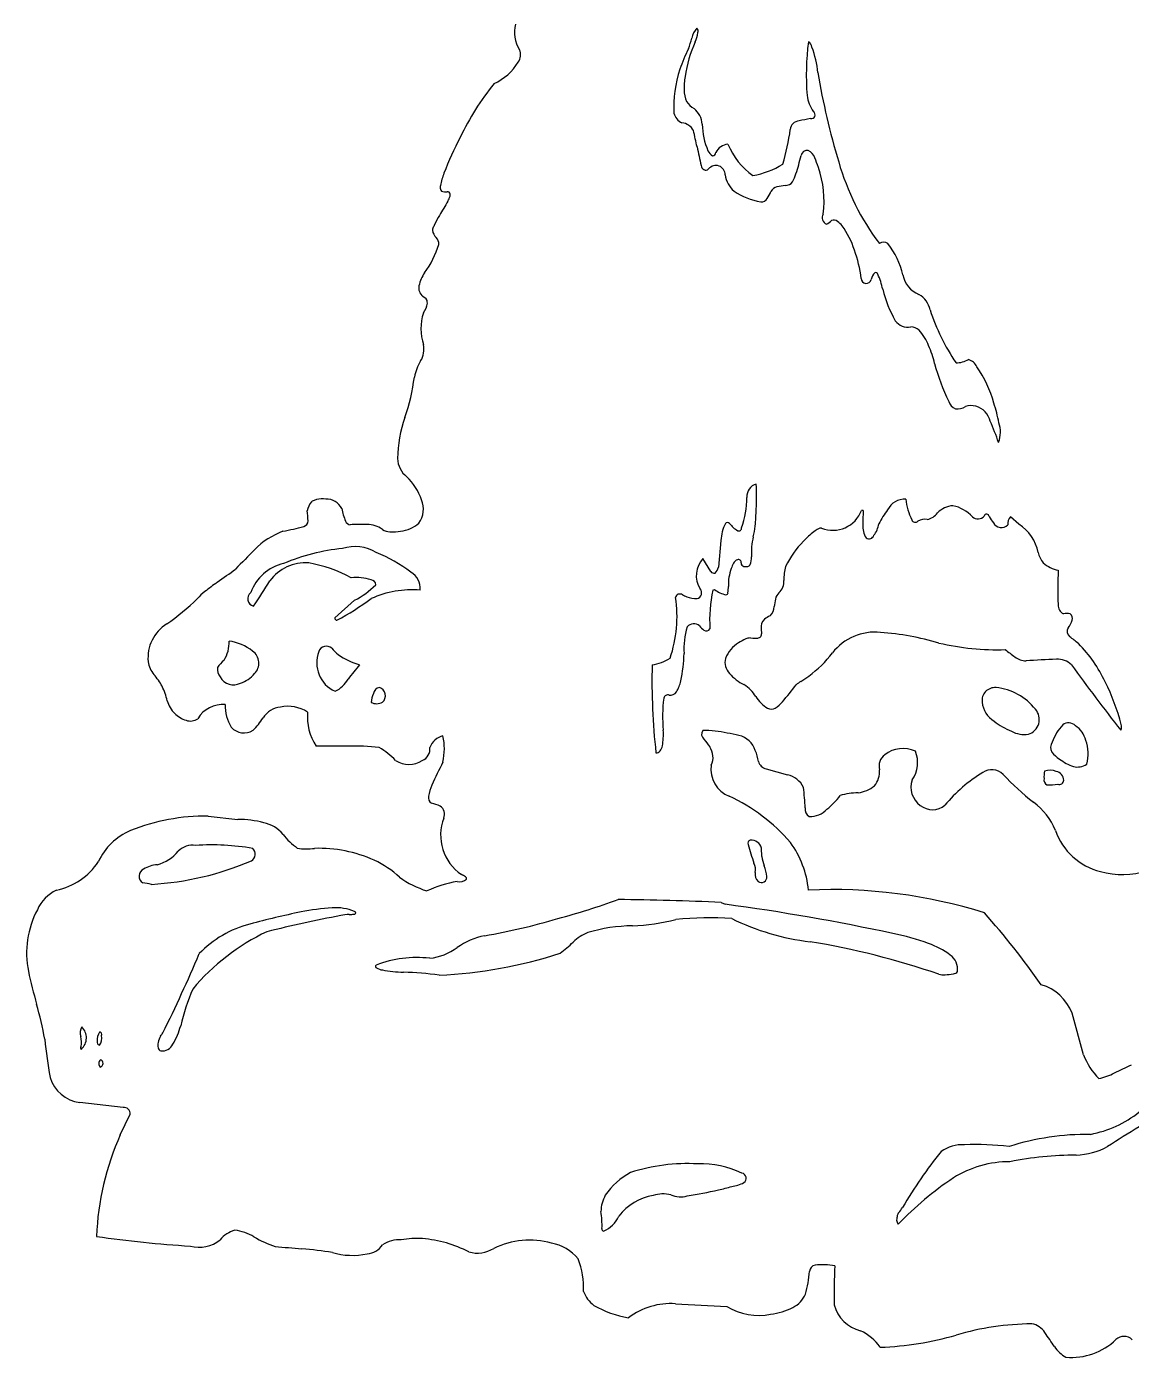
# Model space of a CAD drawing. Extents: x 0 to 12, y 0 to 12.5.
# Drawn here: x 0 to 6.02, y 0.04 to 7.29 of the extents above; entities that cross this region are included whole.
import ezdxf

# ---------------------------------------------------------------- set-up
doc = ezdxf.new("R2010")
doc.units = 0
doc.layers.add('WHITE', color=7, linetype='CONTINUOUS')

msp = doc.modelspace()

# ---------------------------------------------------------------- linework, layer by layer
at = {"layer": 'WHITE', "linetype": 'CONTINUOUS'}
for p, q in [((2.178772, 5.809394), (2.160538, 5.822956)), ((2.183544, 5.800845), (2.178772, 5.809394)), ((4.561611, 4.655315), (4.551289, 4.655315)), ((5.410095, 4.580264), (5.364817, 4.620326)), ((3.78531, 4.491481), (3.771969, 4.345719)), ((3.730681, 4.323363), (3.687794, 4.393363)), ((3.741688, 4.220742), (3.750651, 4.224932)), ((1.787888, 4.165662), (1.68066, 4.070385)), ((4.004212, 4.010177), (4.00677, 3.983605)), ((4.033066, 3.247494), (4.148478, 3.214716)), ((0.990201, 2.989247), (1.152081, 2.970871)), ((4.008449, 2.76876), (4.006874, 2.814865)), ((3.787446, 2.518618), (3.80809, 2.508296)), ((5.762272, 1.687529), (5.700081, 1.915202)), ((0.526538, 1.400418), (0.289657, 1.427809)), ((0.510757, 1.251044), (0.565315, 1.363665))]:
    msp.add_line(p, q, dxfattribs=at)
for centre, radius, start, end in [((2.842444, 7.263191), 0.18207, 165.898432, 211.487494), ((3.736011, 7.209978), 0.111205, 137.632569, 168.735773), ((3.500124, 7.281488), 0.161477, -25.949834, -7.276694), ((3.642918, 7.269151), 0.019184, -25.029664, 55.264594), ((4.319297, 6.911239), 0.737562, 156.034427, 171.366353), ((2.326128, 7.599439), 1.351801, -18.367651, -15.785486), ((5.747016, 7.027678), 1.495909, 172.997032, 184.159275), ((4.246916, 7.178574), 0.035029, 4.882864, 64.00862), ((2.621532, 7.140286), 0.071297, -34.258379, 22.95565), ((4.274249, 6.830934), 0.748202, 152.75407, 162.08428), ((3.815302, 7.000668), 0.500358, 4.855662, 21.193336), ((2.420805, 7.259359), 0.304578, -65.154355, -31.514533), ((4.183835, 6.853769), 0.655176, 161.552139, 182.837985), ((8.354038, 7.730173), 4.098193, -170.347515, -163.353082), ((3.638528, 6.092309), 1.407419, 140.740484, 154.896193), ((3.918646, 6.963065), 0.33379, 169.837373, 182.549276), ((3.727344, 6.945611), 0.142181, 178.949514, 205.033225), ((4.455051, 6.945861), 0.201775, -172.401829, -144.950164), ((3.606512, 6.841712), 0.079699, -165.182694, -115.129255), ((3.690837, 6.942088), 0.108308, -148.469538, -118.475961), ((3.563203, 6.752704), 0.121016, 4.12376, 51.100037), ((4.27802, 6.812829), 0.020848, -101.515347, 55.370237), ((3.563753, 6.688318), 0.081726, 28.13644, 83.738462), ((4.068593, 6.768222), 0.384748, -178.984917, -156.867959), ((4.212807, 6.730402), 0.048941, 91.30338, 176.61825), ((4.425608, 5.916308), 0.889137, 99.826867, 103.921153), ((4.136719, 5.765256), 1.999106, 152.465107, 158.61163), ((1.436145, 6.194977), 2.263067, 11.292418, 13.593181), ((3.007664, 6.885359), 1.166244, -17.005318, -7.492302), ((11.097899, 8.238428), 7.612606, -167.864881, -167.082686), ((3.775299, 6.64722), 0.067614, -153.521216, -122.220941), ((3.740097, 6.608181), 0.018182, -92.674979, -4.441004), ((3.83006, 6.573947), 0.078981, 94.710981, 155.442275), ((4.193598, 6.807969), 0.401296, -157.231038, -125.530304), ((4.25584, 6.584708), 0.033852, 80.565887, 170.460752), ((4.237629, 6.560897), 0.061943, 17.063692, 67.444886), ((3.702558, 6.536309), 0.02462, 179.158463, 310.746545), ((3.758147, 6.486477), 0.050339, -1.737049, 141.727426), ((3.875825, 6.941411), 0.467727, -79.583505, -58.11045), ((2.888664, 6.90755), 1.370998, -17.677213, -13.37879), ((3.838811, 6.375869), 0.501086, 17.455638, 23.924176), ((5.75337, 6.938275), 1.379733, -163.921478, -143.14624), ((2.631801, 6.355743), 0.38249, 158.760606, 169.193829), ((3.951657, 6.50716), 0.144906, -171.183793, -130.676454), ((3.907346, 6.582556), 0.30173, -26.762134, -17.616085), ((3.783757, 6.341604), 0.564116, -7.162009, 19.098484), ((2.319026, 6.416427), 0.063891, 170.060743, 188.435014), ((2.267926, 6.408493), 0.012185, -173.223473, -114.177684), ((2.28794, 6.453601), 0.061534, -113.975424, -85.154124), ((2.297428, 6.384147), 0.009202, 43.529949, 117.792154), ((2.288967, 6.376094), 0.020883, -21.07222, 43.559651), ((4.068797, 6.709147), 0.376883, -124.153606, -99.951163), ((3.828195, 6.497623), 0.252307, -33.831962, -24.187423), ((4.102429, 6.373466), 0.048731, 103.262248, 154.758153), ((4.276568, 5.348123), 1.088663, 97.419375, 99.80089), ((4.13821, 6.476114), 0.048494, -92.626127, -37.355246), ((6.284892, 3.919583), 4.665837, 148.719854, 149.826708), ((2.205627, 6.396532), 0.106556, -30.66127, -15.205167), ((4.0047, 6.375988), 0.038068, -91.553424, -29.662309), ((3.080228, 5.783927), 0.958324, 149.887931, 153.315819), ((4.375382, 6.251771), 0.037398, 148.570221, 248.984594), ((2.246528, 6.181858), 0.033715, 156.976736, 177.759683), ((2.279988, 6.191923), 0.067716, -172.578644, -134.07452), ((2.424783, 6.114388), 0.224288, 153.551581, 158.923726), ((4.319697, 6.302357), 0.095376, -63.690144, -43.625333), ((4.400808, 6.20583), 0.033009, 52.265331, 111.450462), ((4.344367, 6.124581), 0.131906, 39.282694, 54.475941), ((4.041996, 5.920212), 0.496461, 18.216737, 35.44166), ((1.761018, 6.252608), 0.507579, -36.345165, -16.799209), ((2.202624, 6.110569), 0.044556, -6.004659, 47.221911), ((4.672627, 6.083324), 0.035969, 49.170591, 130.326709), ((4.361044, 5.845887), 0.427005, 12.674937, 38.300761), ((3.84396, 5.833531), 0.711962, 7.046886, 19.860945), ((2.359331, 5.826434), 0.227193, 146.511271, 166.093424), ((4.693412, 5.889576), 0.092541, 138.069418, 163.771649), ((4.62986, 5.941541), 0.011203, 12.330078, 118.197461), ((2.195647, 5.869207), 0.058067, 168.245567, 232.798162), ((4.577789, 5.920517), 0.027247, 179.24444, 349.257465), ((4.312552, 5.790706), 0.362254, 11.284012, 25.023044), ((4.918117, 5.96662), 0.143052, -169.104589, -111.641401), ((5.355896, 6.037689), 0.710269, -165.644675, -150.700763), ((4.803422, 5.724788), 0.12525, 11.207424, 60.362565), ((2.436724, 5.647141), 0.286607, 162.482566, 197.741007), ((2.074876, 5.800772), 0.111247, -37.267169, -7.821642), ((2.127657, 5.787488), 0.057461, -1.850651, 13.441295), ((6.009794, 6.099944), 1.138887, -162.05939, -145.839672), ((4.80599, 5.741914), 0.086688, -143.298228, -80.001803), ((4.815003, 5.574016), 0.082746, 52.178751, 85.81554), ((4.663025, 5.455999), 0.273356, 21.177201, 42.132795), ((2.047497, 5.534138), 0.119051, -32.030471, 12.451597), ((4.419346, 5.333949), 0.545279, 13.008456, 23.886781), ((2.379334, 5.330699), 0.270191, 148.717562, 168.82112), ((6.124288, 5.777559), 1.216728, -164.709366, -154.309351), ((5.066801, 5.602223), 0.141777, -89.758102, -60.694497), ((5.112392, 5.407137), 0.075314, 25.001, 71.574582), ((1.032225, 5.521523), 1.090865, -19.213238, -7.291058), ((4.681738, 5.084034), 0.612282, 14.808238, 35.428656), ((5.081934, 5.263261), 0.055677, -166.319177, -108.505466), ((5.149091, 5.122734), 0.104716, 75.375363, 107.047036), ((4.396823, 4.953501), 0.922642, 11.283176, 18.124824), ((2.736408, 4.927589), 0.71385, 160.784314, 179.069614), ((5.075225, 5.28702), 0.077339, -98.149216, -56.070492), ((5.145297, 5.116412), 0.111812, 13.004359, 74.311814), ((3.913247, 4.544172), 1.468043, 19.19802, 24.012546), ((5.145496, 5.083341), 0.164156, -20.104827, 17.98378), ((2.150107, 4.940923), 0.127467, -179.216877, -127.429133), ((1.857601, 4.613475), 0.312119, 18.558934, 46.452933), ((3.997409, 4.732126), 0.070316, 105.679059, 184.454092), ((2.299925, 4.733589), 1.679788, -2.40388, 2.259834), ((1.618053, 4.534975), 0.183473, 85.791855, 101.669831), ((1.633356, 4.623607), 0.094365, 26.449263, 91.117392), ((3.392926, 4.733525), 0.534423, -18.873375, -0.735521), ((4.78909, 4.611132), 0.106223, 87.425762, 153.039349), ((5.131829, 4.753047), 0.339859, -173.953538, -153.964508), ((1.643339, 4.628257), 0.116709, 140.961883, 167.387541), ((0.792225, 4.551444), 0.744285, 3.622467, 7.899948), ((1.572222, 4.685014), 0.025732, 111.606342, 139.385557), ((1.600442, 4.620788), 0.095872, 101.736227, 113.152927), ((2.107808, 4.747699), 0.398505, -168.116412, -157.819228), ((2.029795, 4.662584), 0.133504, -35.210124, 22.102046), ((2.367669, 4.713138), 1.611342, -5.084633, -1.778346), ((4.39689, 4.712171), 0.164535, -112.225505, -20.215682), ((5.727091, 4.593163), 1.167135, 176.947479, 180.719261), ((5.124787, 4.337709), 0.537251, 143.232354, 152.942756), ((5.060766, 4.551252), 0.130787, 94.50552, 135.598595), ((5.00687, 4.479395), 0.20689, 43.423213, 77.828044), ((1.500833, 4.600841), 0.034272, -71.630942, -3.968428), ((1.767366, 4.608424), 0.03068, -158.643552, -95.748116), ((1.839532, 2.311401), 2.267746, 89.581354, 91.901295), ((1.855536, 4.434165), 0.144922, 54.46206, 89.77636), ((2.01658, 4.733499), 0.191904, -83.167459, -50.412073), ((4.049619, 4.47274), 0.264972, 154.902938, 175.94418), ((3.820967, 4.573521), 0.016203, 42.172769, 134.242408), ((3.948532, 4.670129), 0.143884, -143.42873, -119.779024), ((4.666051, 4.565699), 0.106775, 173.10802, 214.093972), ((4.513409, 4.603056), 0.13457, -38.062463, -8.961834), ((4.845382, 4.611594), 0.020438, -157.804175, -45.435739), ((4.895577, 4.539696), 0.067624, 77.325291, 122.01838), ((4.886742, 4.704202), 0.101333, -76.49012, -37.324112), ((5.188131, 4.655805), 0.046155, -132.190532, -43.323423), ((5.234739, 4.622627), 0.013117, -3.97241, 173.38669), ((5.572762, 4.831508), 0.386777, -147.152429, -141.124189), ((5.314588, 4.609561), 0.047711, -154.1431, -42.803265), ((5.404426, 4.582087), 0.055056, 136.007972, 185.152205), ((5.281011, 4.378832), 0.239244, 11.489929, 57.346907), ((1.538444, 4.1548), 0.411718, 109.966387, 135.864637), ((0.821318, 7.270114), 2.788593, -78.068135, -75.667438), ((1.984195, 4.626325), 0.08651, -120.898208, -91.948835), ((1.996979, 4.79255), 0.253173, -93.561182, -80.351642), ((3.883098, 4.559585), 0.015555, -112.796468, 3.930435), ((4.2923, 4.429557), 0.340467, 166.067325, 184.416138), ((3.725083, 4.585502), 0.248051, -17.34886, -3.506647), ((4.58919, 4.156821), 0.484067, 127.725779, 136.877831), ((4.392654, 4.408574), 0.164692, 117.445444, 127.236648), ((4.337144, 4.517347), 0.042586, 93.35223, 118.617048), ((4.593304, 4.528177), 0.027284, -125.067009, -17.240305), ((19.36635, -13.430922), 25.453506, 135.399472, 135.73259), ((1.846303, 3.288477), 1.166403, 96.09065, 112.426283), ((1.789817, 4.235062), 0.223593, 58.504519, 107.509555), ((4.626952, 4.106116), 0.546404, 135.70367, 153.395756), ((1.457624, 4.12266), 0.250417, 102.991739, 160.223693), ((1.519114, 4.13147), 0.238708, 85.27088, 144.193011), ((1.401502, 3.605165), 0.776435, 61.712205, 79.815186), ((1.628262, 3.716133), 0.762232, 52.263938, 68.580084), ((3.784924, 4.301367), 0.133781, 136.555247, 213.052571), ((4.028084, 4.270079), 0.199114, 150.381724, 159.537895), ((3.889551, 4.350932), 0.038765, 111.753139, 153.07792), ((3.881483, 4.37388), 0.014497, -17.320112, 115.751481), ((3.915647, 4.370698), 0.020355, -176.80534, -102.294206), ((3.925566, 4.371693), 0.022454, -71.890477, -29.757094), ((3.855338, 4.398974), 0.097603, -23.184607, 2.564408), ((5.64775, 4.455892), 0.135519, -167.46894, -140.52097), ((5.653526, 4.493483), 0.165826, -131.729886, -99.976205), ((-24.04762, 39.369911), 43.148236, -54.449337, -54.286594), ((1.793268, 4.008666), 0.281221, 72.432142, 94.857453), ((2.044025, 4.229865), 0.10251, -4.522609, 60.330141), ((3.747951, 4.333518), 0.020034, -149.543468, -72.2514), ((3.705685, 4.362904), 0.068476, -45.05554, -14.535113), ((4.089912, 4.251487), 0.263574, 160.449979, 182.196954), ((3.922773, 4.389684), 0.040528, -106.426663, -76.047511), ((4.383071, 4.282499), 0.254027, 164.400623, 181.797494), ((7.386177, 4.228252), 1.764324, 176.688546, 182.794917), ((1.137102, 3.995725), 0.272923, 127.251657, 139.154844), ((2.113217, 2.778872), 1.832823, 125.852171, 128.514403), ((-1.040682, 5.692565), 2.760329, -34.367231, -30.994258), ((1.57313, 4.581141), 0.467701, -62.665846, -45.09444), ((1.877242, 4.250716), 0.02607, -1.833717, 88.003394), ((2.105026, 3.66874), 0.554574, 85.740636, 114.112745), ((3.647216, 4.20715), 0.033253, -75.01001, 39.72379), ((4.495408, 4.056939), 0.771315, 167.738742, 183.47574), ((3.844584, 4.345865), 0.153128, -127.837881, -101.807136), ((3.580048, 4.240832), 0.246485, -7.891196, 0.128108), ((4.040157, 4.270403), 0.089108, -45.959723, 2.655769), ((-0.06746, 5.214753), 1.441844, -54.770062, -46.192331), ((1.246141, 4.174402), 0.04089, 126.22506, 258.221398), ((0.914483, 5.488036), 1.628964, -61.488762, -53.716888), ((2.868501, 4.075065), 0.677823, -19.367958, 9.004156), ((3.561783, 4.175631), 0.024442, 55.177636, 166.955494), ((3.663926, 4.360467), 0.186886, -118.155898, -110.306575), ((3.65259, 4.320462), 0.145469, -111.587436, -88.728851), ((3.813802, 4.206378), 0.010416, -93.028062, 3.376982), ((4.484272, 4.090675), 0.410102, 168.456831, 174.303055), ((4.142847, 4.159998), 0.061712, 131.318778, 168.085355), ((5.675474, 4.139009), 0.051623, 176.432802, 245.324552), ((1.693783, 4.069653), 0.013143, 176.80976, 262.372661), ((4.115751, 3.937864), 0.155887, 113.580014, 126.656927), ((4.005291, 4.132849), 0.070919, -47.293432, -1.183231), ((5.670963, 4.016889), 0.077118, 76.386036, 102.766046), ((5.674558, 4.067817), 0.028089, -23.506731, 58.785849), ((0.879308, 3.852277), 0.217602, 121.91175, 185.801998), ((3.968912, 3.904566), 0.385129, 162.480866, 184.242195), ((3.637527, 3.992748), 0.04536, 46.516566, 142.280723), ((3.896867, 4.242725), 0.314895, -136.423337, -130.399729), ((3.705368, 4.023588), 0.024201, -121.344792, -33.65291), ((4.071763, 4.016127), 0.067812, 136.366302, 185.033832), ((4.626482, 3.696076), 0.296305, 84.299885, 141.813), ((5.713334, 3.996639), 0.039735, 151.543267, 228.759543), ((5.58425, 4.092222), 0.121406, -39.149763, -17.056062), ((0.926239, 3.933542), 0.17769, -32.245919, 3.077726), ((1.069849, 3.684669), 0.260618, 51.433515, 82.543131), ((3.975414, 3.781904), 0.178417, 121.757643, 157.858012), ((4.003117, 3.753435), 0.217374, 112.200676, 124.017418), ((3.94774, 3.89588), 0.064615, 91.528442, 114.463483), ((3.966998, 4.0523), 0.094195, -102.870462, -70.105691), ((3.987232, 3.979754), 0.019914, -53.594336, 11.149746), ((4.523593, 2.364325), 1.631964, 73.960677, 85.349372), ((5.293541, 5.298729), 1.402732, -103.146555, -88.274573), ((5.267514, 3.383836), 0.718253, 49.412282, 54.251252), ((5.20682, 3.404671), 0.744313, 25.093526, 44.815835), ((1.185472, 3.822527), 0.08087, -44.695392, 54.594456), ((1.752561, 3.825254), 0.171069, 159.238037, 245.535555), ((1.634077, 3.871511), 0.043901, 47.398262, 160.87202), ((2.006783, 4.215629), 0.463534, -137.726736, -131.660423), ((1.913388, 4.172823), 0.371776, -125.279098, -105.201234), ((3.378714, 4.048669), 0.236782, -82.2399, -56.916045), ((2.705614, 3.905758), 0.879725, -11.80509, -1.933453), ((3.895035, 3.827985), 0.087479, 165.998418, 224.031803), ((3.891078, 4.259355), 0.63007, -53.6207, -37.103596), ((10.960935, 11.289986), 9.289999, -127.265327, -126.858252), ((5.45242, 3.937924), 0.103271, -128.277464, -91.71949), ((0.802422, 3.852074), 0.141293, -171.126781, -139.955455), ((1.09956, 3.788471), 0.059801, 170.273244, 222.827095), ((1.25162, 3.646065), 0.260347, 132.264354, 144.141014), ((3.074419, 2.740471), 1.654219, 139.533946, 142.99876), ((6.936024, 3.725247), 3.526458, 178.556956, 186.368684), ((5.6747, 1.346585), 2.498301, 91.367456, 95.175854), ((5.621399, 3.734763), 0.109594, 46.344747, 93.305665), ((13.829842, 9.66392), 10.018141, -144.272767, -141.722247), ((0.404835, 3.512197), 0.381774, 28.875156, 40.70344), ((1.127545, 3.786075), 0.081394, -151.965321, -62.277706), ((1.112321, 3.877831), 0.172194, -72.043465, -40.653636), ((1.610904, 3.817609), 0.164127, -64.440513, -29.803471), ((3.387045, 3.762661), 0.183433, -31.775731, -11.598785), ((4.020748, 3.928236), 0.248014, -139.505528, -116.183515), ((3.802554, 3.532401), 0.204576, 32.115228, 57.884497), ((0.595164, 6.504899), 4.561131, -39.364886, -37.867791), ((4.295926, 3.591277), 0.15155, 119.846155, 131.324718), ((3.840837, 4.343589), 0.727748, -58.553607, -54.369608), ((4.750211, 3.160203), 1.261808, 15.077315, 26.353567), ((0.365032, 3.520805), 0.413339, 13.597354, 25.163359), ((2.098302, 3.576604), 0.222685, 158.835211, 171.608488), ((1.930118, 3.650134), 0.040073, 99.673342, 170.128155), ((1.909663, 3.645176), 0.046531, -48.052595, 72.849114), ((4.202419, 3.532404), 0.735004, 172.184787, 185.784754), ((3.496896, 3.626472), 0.023404, 73.392345, 165.457913), ((3.511413, 3.684728), 0.036673, -102.325316, -30.587563), ((4.149098, 3.749916), 0.204576, -147.884634, -122.115366), ((5.280418, 3.618711), 0.071199, 85.933747, 187.374385), ((5.255569, 3.380439), 0.310734, 37.915215, 84.478698), ((0.91498, 3.658695), 0.153685, -164.637547, -134.26433), ((1.069874, 3.439329), 0.158506, 85.239658, 149.460074), ((1.286052, 3.585373), 0.203374, 176.641077, 213.333082), ((1.396614, 3.45803), 0.126352, 95.754453, 148.218926), ((1.424026, 3.388556), 0.199261, 57.173843, 101.603896), ((1.821992, 3.529781), 0.291131, 174.833006, 213.239481), ((1.908017, 3.668368), 0.066433, -116.860147, -60.463406), ((4.059273, 3.616527), 0.044149, -115.39497, -60.189169), ((4.002368, 3.713152), 0.156284, -59.698182, -40.347475), ((5.35457, 3.628394), 0.145979, -172.59233, -123.2129), ((5.43741, 3.515701), 0.084308, -72.849394, 41.334727), ((0.915285, 3.657567), 0.153094, -134.640815, -107.418508), ((0.893159, 3.578581), 0.071152, -109.458097, -55.600932), ((0.965827, 3.730007), 0.383114, -45.46672, -32.426277), ((5.536144, 3.852664), 0.434045, -127.052837, -112.540938), ((5.835891, 3.311091), 0.256208, 136.614419, 161.765522), ((5.681031, 3.443986), 0.053285, 45.180687, 126.024664), ((5.936116, 3.476376), 0.034631, -32.167067, 20.364688), ((1.184941, 3.533386), 0.09114, -139.020791, -57.049137), ((2.297652, 3.323544), 0.10704, 104.926025, 158.348576), ((1.964974, 3.357325), 0.312956, -13.729072, 12.858676), ((3.091958, 3.435952), 0.379859, -9.792541, 3.37611), ((3.713591, 3.435458), 0.03337, 143.390861, 232.495878), ((3.697454, 2.905896), 0.549566, 77.109363, 91.110385), ((3.55437, 1.964852), 1.500469, 77.317131, 79.800878), ((3.855297, 3.308215), 0.123822, 17.804376, 76.68912), ((5.44084, 3.581528), 0.147947, -118.716365, -81.67112), ((5.643571, 3.368179), 0.136139, 14.385602, 56.560947), ((1.633532, -23.612628), 26.982884, 89.750626, 90.116869), ((1.787535, 2.26805), 1.102557, 82.968316, 91.900404), ((1.73259, 3.028558), 0.384008, 43.299804, 60.358641), ((2.133232, 3.353508), 0.065629, -68.903194, 8.34933), ((3.432001, 3.362789), 0.028725, -91.339567, -40.414592), ((3.401385, 3.384557), 0.066228, -37.580163, -11.507927), ((5.048524, 4.361378), 1.656428, -144.902587, -143.080636), ((3.643706, 3.30893), 0.098925, -25.589303, 35.501714), ((3.758053, 3.252203), 0.234723, 8.431202, 23.573726), ((4.778565, 3.193316), 0.164408, 65.905848, 127.484866), ((4.695891, 3.280774), 0.162356, -35.678219, 22.689601), ((5.631653, 3.362924), 0.048292, 144.071386, 210.748028), ((5.734505, 3.450979), 0.183166, -142.00914, -124.392559), ((5.569462, 3.329127), 0.218491, -15.332494, 19.483665), ((2.08419, 3.39952), 0.129541, -123.834952, -55.879352), ((24.600492, -7.43216), 24.76917, 154.36715, 154.686493), ((3.888202, 3.24363), 0.156907, 171.728699, 248.668429), ((4.042134, 3.300421), 0.053698, -165.105165, -99.722263), ((4.726304, 3.261056), 0.078853, 127.305632, 194.204969), ((5.82117, 3.560199), 0.322396, -126.138266, -110.639258), ((5.727, 3.360133), 0.103487, -100.84357, -59.079471), ((4.117272, 3.084621), 0.133785, 27.068172, 76.51157), ((4.537748, 3.228141), 0.112932, -41.149437, 6.899192), ((5.63309, 2.530971), 0.812039, 121.106277, 140.466585), ((5.263053, 3.154952), 0.086785, 45.236568, 124.763773), ((6.399168, 4.223962), 1.47325, -136.859676, -128.094275), ((5.581114, 3.187554), 0.034229, 169.751224, 237.78324), ((5.727716, 3.205225), 0.180657, 170.744559, 183.675202), ((5.578903, 3.142729), 0.096185, 68.3818, 107.855226), ((5.605146, 3.183741), 0.049272, 0.749419, 79.246518), ((2.41695, 3.063236), 0.228141, 155.34161, 171.54339), ((-0.131822, 2.740168), 4.386991, 3.82947, 5.301352), ((4.502952, 3.311954), 0.198403, -81.053407, -52.843903), ((4.944726, 3.147111), 0.123274, 161.570803, 234.228443), ((5.56454, 3.483149), 0.324559, -90.29562, -79.769153), ((5.6317, 3.184376), 0.022713, -114.764, 0.024492), ((2.22606, 3.089581), 0.035509, 168.291381, 238.778413), ((2.16609, 2.858297), 0.205172, 64.477308, 78.312054), ((3.411636, 2.197055), 0.993339, 40.734944, 65.01999), ((4.13227, 3.320755), 0.374766, -51.905325, -35.972121), ((4.538863, 2.761475), 0.354526, 90.817186, 106.939139), ((4.939259, 3.130741), 0.10692, -128.523256, -50.823435), ((5.266306, 2.766697), 0.372615, 22.746952, 53.060823), ((0.980228, 1.872489), 1.116803, 89.488351, 111.786642), ((2.228214, 3.000027), 0.050753, -25.354324, 58.817345), ((2.517999, 2.885777), 0.260877, 159.228922, 235.80848), ((4.2898, 3.025639), 0.045059, 170.38916, 239.985742), ((4.26925, 3.119464), 0.132855, -90.857825, -44.819994), ((0.698524, 2.597821), 0.33881, 113.07634, 155.088768), ((1.151453, 2.397866), 0.573005, 75.673813, 89.937186), ((1.249877, 2.76435), 0.19362, 40.11347, 77.058686), ((5.935848, 3.022043), 0.344379, -161.149301, -103.510513), ((0.906156, 2.718084), 0.112401, 81.90364, 134.916445), ((1.007512, 1.511134), 1.321002, 80.184978, 93.71208), ((1.720338, 3.146137), 0.412311, -141.434883, -126.352595), ((3.948305, 2.841569), 0.015803, 99.512997, 209.625833), ((5.220627, 3.169589), 1.329185, -165.365027, -160.784926), ((3.951148, 2.799647), 0.057766, 15.274773, 95.41931), ((3.752472, 2.541602), 0.5117, 4.945271, 36.402101), ((0.654468, 2.939012), 0.222869, -74.979438, -39.357114), ((1.204046, 2.781509), 0.04243, -59.626774, 47.519765), ((1.526712, 3.128377), 0.318384, -99.176079, -82.119715), ((1.59243, 2.07729), 0.736041, 65.68198, 91.717989), ((4.180081, 2.787848), 0.17269, -173.653677, -156.105406), ((0.086784, 2.942819), 0.365529, -78.101542, -33.601168), ((0.655983, 2.661305), 0.042521, 115.531881, 237.585616), ((0.726208, 2.552986), 0.171344, 94.679789, 121.118344), ((0.584037, 4.249059), 1.635225, -86.619447, -66.903686), ((1.689754, 2.294848), 0.497708, 46.358604, 65.578207), ((3.897251, 2.695592), 0.077408, -11.211476, 28.168468), ((3.846298, 2.647674), 0.189394, 3.481895, 21.764279), ((5.973792, 3.095224), 0.424861, -106.18123, -71.334955), ((0.586728, 2.241464), 0.386746, 75.973734, 83.099986), ((2.36653, 3.135779), 0.584981, -124.731967, -108.352328), ((2.471862, 1.944148), 0.699164, 100.245999, 114.462209), ((2.358776, 2.695571), 0.064404, -100.08518, -52.393737), ((2.316392, 2.555617), 0.126911, 53.34004, 64.31561), ((2.389137, 2.64824), 0.009672, -22.43135, 71.749903), ((4.021365, 2.669684), 0.049391, 167.301092, 229.118592), ((4.006734, 2.655174), 0.028887, -127.775632, 7.963975), ((0.259992, 2.386563), 0.221377, 116.230271, 155.466079), ((4.386872, -0.230403), 2.81887, 72.761744, 92.533517), ((0.511225, 2.240824), 0.511225, 152.297023, 191.076413), ((1.729981, 1.31233), 1.177542, 93.111027, 101.450732), ((1.687955, 2.242403), 0.246706, 66.160761, 95.088143), ((1.787522, 2.461309), 0.006753, -102.41956, 88.77877), ((1.883312, 6.214725), 3.917501, -75.015322, -69.973397), ((2.888652, -19.909831), 22.446451, 87.705167, 89.141714), ((2.213281, -9.343256), 11.958374, 77.884981, 82.336006), ((1.368853, 1.821814), 0.597801, 104.712025, 135.759046), ((2.500962, -2.376758), 4.946315, 101.720141, 105.04469), ((3.025334, -4.543791), 7.112334, 100.63547, 103.95507), ((1.750847, 2.314497), 0.137277, 86.539648, 106.141322), ((1.759742, 2.561706), 0.110184, -90.316861, -76.175444), ((1.898908, 5.761253), 3.476918, -80.088917, -73.331189), ((3.275782, 3.395229), 1.004794, -88.425282, -74.771328), ((3.726087, 0.415218), 2.01912, 86.645926, 95.296206), ((4.421107, 3.592797), 1.297248, -116.404269, -96.586659), ((1.877848, -0.496815), 4.465264, 35.082231, 41.498072), ((1.819613, 1.283683), 1.189574, 115.359829, 140.192929), ((2.562349, 1.979013), 0.363076, 100.312231, 126.145992), ((3.148577, 2.129096), 0.241317, 111.602926, 134.270993), ((3.315986, 1.495227), 0.895676, 90.805514, 106.62478), ((4.476081, 1.083967), 1.288701, 69.965375, 78.951735), ((2.165587, 2.521204), 0.308781, -84.006922, -53.745772), ((2.464029, 2.831907), 0.739779, -53.001449, -45.762427), ((3.552166, -2.016945), 4.380654, 71.053494, 80.538159), ((4.769852, 1.879389), 0.440785, 52.93158, 70.419161), ((-5.527544, 4.941144), 7.009911, -26.563504, -22.674228), ((2.130441, 1.577032), 0.640633, 83.962163, 110.536186), ((2.136137, 4.620583), 2.501937, -87.40446, -72.001287), ((4.981916, 2.153637), 0.094214, -7.082712, 55.305038), ((5.25287, 3.341141), 5.378584, -167.124444, -165.158221), ((1.912346, 2.169741), 0.009802, 132.630627, 243.779441), ((1.955802, 2.245272), 0.096922, -119.540276, -99.596106), ((2.099589, 3.084371), 0.948252, -99.710666, -92.667566), ((2.03207, 0.663645), 1.473687, 81.517998, 89.090728), ((5.001588, 2.268334), 0.144521, -100.803269, -87.609263), ((5.005802, 2.356936), 0.233004, -89.553619, -78.304887), ((5.050174, 2.159118), 0.030483, -84.619792, -34.11734), ((1.860749, 1.619931), 1.045405, 155.992925, 167.527154), ((5.457303, 1.81955), 0.260942, 21.503952, 73.389117), ((-1.284033, 1.550145), 1.400145, 9.118729, 17.16716), ((0.357187, 1.806043), 0.064811, 149.366828, 197.29595), ((0.243627, 1.780205), 0.082491, -48.264906, 45.524312), ((0.444032, 1.951656), 0.409913, -30.358395, -14.978128), ((3.210894, 2.111458), 3.130929, -173.776465, -169.936954), ((0.101525, 1.74978), 0.197282, -4.951206, 10.807857), ((0.402049, 1.756926), 0.018456, 167.0933, 252.833128), ((0.494807, 1.760348), 0.110751, 152.465191, 179.637943), ((0.397516, 1.798599), 0.01298, -31.943501, 94.04095), ((0.347228, 1.7781), 0.0628, -38.167827, 12.53643), ((0.77526, 1.74141), 0.060174, 167.166901, 194.818083), ((0.825857, 1.732559), 0.111503, 149.339013, 168.507141), ((0.62946, 1.876229), 0.132787, -40.824224, -31.733839), ((0.737328, 1.776486), 0.068363, -94.40843, -27.913273), ((0.300404, 1.72577), 0.007363, 108.476901, 255.340237), ((0.739381, 1.729706), 0.022595, -170.611568, -108.868906), ((6.098119, 1.813581), 0.358723, -159.427578, -134.449917), ((0.421612, 1.640334), 0.028, 133.977434, 224.853278), ((0.396175, 1.640594), 0.020773, -74.398004, 73.228714), ((5.158632, 3.287438), 1.866565, -65.551754, -62.393574), ((0.3119, 1.61792), 0.191408, -163.758423, -96.673252), ((5.7503, 1.953093), 0.407218, -76.276091, -63.633579), ((0.530633, 1.365906), 0.034754, -3.696988, 96.767461), ((8.960105, -3.554293), 5.646521, 118.762656, 122.894975), ((5.686087, 1.853833), 0.611013, -79.22775, -51.527376), ((1.87637, 0.639345), 1.496354, 155.870974, 177.801458), ((5.790077, -0.19213), 1.445753, 89.595304, 107.454669), ((5.106554, 0.981809), 0.215536, 88.143094, 124.055394), ((5.163114, -0.522596), 1.720542, 83.549059, 91.651178), ((5.71125, 1.520874), 0.380448, -88.251299, -61.38147), ((3.605299, 0.071012), 1.023027, 86.966558, 107.811775), ((3.670768, 0.542855), 0.549868, 65.358463, 91.180875), ((7.032388, -0.474275), 2.619236, 141.384123, 149.491988), ((5.359901, 0.529488), 0.574991, 89.832497, 122.223854), ((5.742786, -0.883123), 2.023824, 90.564145, 100.856983), ((3.47953, 0.699096), 0.393297, 118.417245, 145.509581), ((3.893889, 1.013947), 0.029351, -54.241512, 77.922694), ((3.264645, 3.16436), 2.271428, -81.449533, -77.10504), ((3.361369, 2.701725), 1.798897, -76.819693, -74.419648), ((3.814382, 1.178441), 0.21167, -81.810545, -62.828948), ((6.016154, -0.438226), 1.744021, 123.510404, 136.429094), ((3.322552, 0.829307), 0.191069, 151.045134, 178.973179), ((3.460878, 0.635697), 0.287618, 98.924689, 143.486885), ((3.470321, 0.765216), 0.163796, 74.994765, 109.272803), ((3.564642, 1.041995), 0.129435, -113.645168, -73.057038), ((2.602883, 0.754), 0.534461, -1.501988, 8.471033), ((3.07036, 0.886247), 0.178046, -64.823436, -26.489927), ((4.823605, 0.785928), 0.079995, 162.266747, 180.048615), ((4.786475, 0.800865), 0.040186, 140.181267, 166.431303), ((4.552148, 0.990411), 0.261211, -38.838455, -31.121362), ((1.188844, 0.561858), 0.177556, 107.613187, 138.988713), ((1.100074, 0.459593), 0.27375, 59.320453, 82.645298), ((3.149108, 0.737047), 0.012305, 166.159939, 255.858371), ((4.774924, 0.785774), 0.031314, 179.84315, 224.45504), ((1.337935, 7.448045), 6.818761, -98.066438, -93.744118), ((0.940341, 0.818087), 0.180654, -105.302093, -50.659158), ((1.505264, 1.123291), 0.503892, -121.797794, -107.245664), ((2.031199, 0.513696), 0.164942, 85.8837, 123.177477), ((2.13095, 0.161582), 0.524057, 86.983457, 99.657071), ((2.107721, 0.033231), 0.653659, 62.327616, 85.542014), ((2.742896, 0.230805), 0.445565, 74.504223, 116.015526), ((2.814103, 0.410154), 0.254554, 40.481975, 79.16908), ((2.150296, 9.25608), 8.650581, -95.269146, -94.301892), ((1.239841, -2.1997), 2.841634, 81.348438, 84.718693), ((1.775043, 0.96496), 0.371336, -106.867856, -77.354098), ((1.852892, 0.705982), 0.103408, -88.090458, -31.631532), ((2.456696, 0.783382), 0.177176, -104.849138, -59.182166), ((2.556739, 0.410326), 0.480247, -1.707742, 20.105821), ((4.305627, 0.502795), 0.03754, 99.849763, 175.053322), ((4.342611, 0.169276), 0.373039, 80.095163, 96.681895), ((7.743023, 0.370902), 3.340365, 177.15404, 180.800679), ((3.724606, 0.536047), 0.544449, -16.444472, -3.160353), ((3.18662, 0.449159), 0.158993, -160.472288, -126.343882), ((4.116122, 0.437524), 0.142, -64.22673, -23.051734), ((3.395024, 0.8642), 0.621729, -119.1273, -100.506087), ((3.511804, -0.047998), 0.378818, 86.102421, 127.411587), ((4.40181, 13.770812), 13.468626, -93.679092, -92.482561), ((3.99441, 0.610477), 0.344069, -120.764981, -79.55167), ((4.008607, 0.641539), 0.372557, -82.566561, -62.979152), ((4.590356, 0.370962), 0.193113, -165.994065, -103.01949), ((5.491173, -1.278872), 1.498845, 90.414161, 106.40499), ((5.464165, 0.117856), 0.103351, 31.698159, 80.996239), ((4.415127, -0.084322), 0.297846, 36.513353, 63.752028), ((4.603405, 1.739073), 1.646966, -88.221789, -73.619925), ((-9.6183, -10.217733), 18.387248, 34.118565, 34.406442), ((5.98349, 0.088732), 0.063169, 44.995342, 133.978849), ((5.744773, 0.187296), 0.167798, -146.95997, -117.633676), ((5.69745, 0.388447), 0.351136, -94.983717, -46.394179)]:
    msp.add_arc(centre, radius, start, end, dxfattribs=at)

doc.saveas('drawing.dxf')
